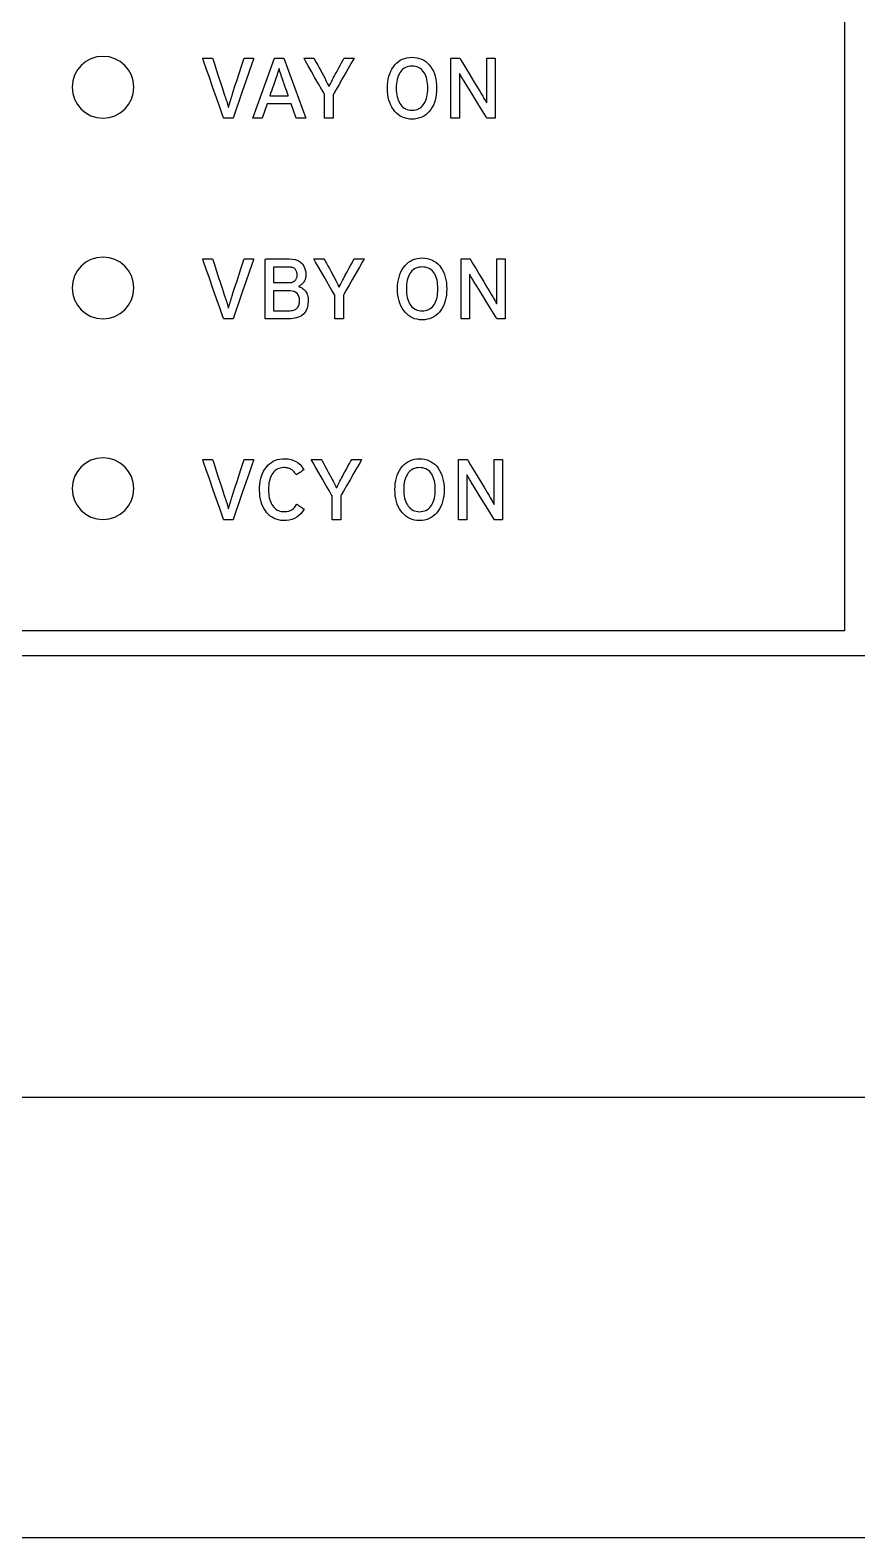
# Model space of a CAD drawing. Extents: x 1 to 47.7, y 0.2 to 33.4.
# Drawn here: x 13.006 to 14.345, y 9.35 to 11.791 of the extents above; entities that cross this region are included whole.
import ezdxf

# ---------------------------------------------------------------- set-up
doc = ezdxf.new("R2010")
doc.units = 0
doc.header["$MEASUREMENT"] = 0
for name, color, linetype in [('3_1__HORIZONTAL_RACK__H', 7, 'CONTINUOUS'), ('3_2__HORIZONTAL_PANEL__3', 7, 'CONTINUOUS'), ('6_0____DWG', 7, 'CONTINUOUS')]:
    doc.layers.add(name, color=color, linetype=linetype)

msp = doc.modelspace()

# ---------------------------------------------------------------- linework, layer by layer
at = {"layer": '3_1__HORIZONTAL_RACK__H'}
msp.add_lwpolyline([(12.9108, 10.0636), (13.3143, 10.0636), (13.5151, 10.0636), (13.7153, 10.0636), (13.9147, 10.0636), (14.1132, 10.0636), (14.3107, 10.0636), (14.5071, 10.0636), (14.7023, 10.0636), (14.8963, 10.0636), (15.0888, 10.0636), (15.2799, 10.0636), (15.4693, 10.0636), (15.6571, 10.0636), (15.8431, 10.0636), (16.0273, 10.0636), (16.2094, 10.0636), (16.3895, 10.0636), (16.4787, 10.0636)], dxfattribs=at)
at = {"layer": '3_2__HORIZONTAL_PANEL__3'}
msp.add_lwpolyline([(16.4182, 9.35), (16.3143, 9.35), (16.2098, 9.35), (16.1048, 9.35), (15.9994, 9.35), (15.8934, 9.35), (15.6801, 9.35), (15.465, 9.35), (15.2482, 9.35), (15.0299, 9.35), (14.8101, 9.35), (14.5889, 9.35), (14.3666, 9.35), (14.1431, 9.35), (13.9186, 9.35), (13.6932, 9.35), (13.4671, 9.35), (13.2403, 9.35), (13.0129, 9.35), (12.5569, 9.35)], dxfattribs=at)
at = {"layer": '6_0____DWG'}
for points in [[(11.6245, 13.5108), (14.3245, 13.5108), (14.3245, 10.8185), (11.6245, 10.8185), (11.6245, 13.5108)], [(13.4364, 11.6486), (13.4283, 11.6717), (13.3894, 11.6717), (13.3813, 11.6486), (13.3662, 11.6486), (13.4012, 11.7458), (13.4166, 11.7458), (13.452, 11.6486), (13.4364, 11.6486)], [(12.7356, 10.7785), (13.0205, 10.7785), (13.3037, 10.7785), (13.5846, 10.7785), (13.7241, 10.7785), (13.8628, 10.7785), (14.0006, 10.7785), (14.1376, 10.7785), (14.2735, 10.7785), (14.4084, 10.7785)]]:
    msp.add_lwpolyline(points, dxfattribs=at)
for points in [[(13.1237, 11.6488), (13.1337, 11.6498), (13.1431, 11.6527), (13.1516, 11.6574), (13.159, 11.6635), (13.1651, 11.6709), (13.1698, 11.6794), (13.1727, 11.6888), (13.1737, 11.6988), (13.1727, 11.7089), (13.1698, 11.7183), (13.1651, 11.7268), (13.159, 11.7342), (13.1516, 11.7403), (13.1431, 11.7449), (13.1337, 11.7478), (13.1237, 11.7488), (13.1136, 11.7478), (13.1042, 11.7449), (13.0957, 11.7403), (13.0883, 11.7342), (13.0822, 11.7268), (13.0776, 11.7183), (13.0747, 11.7089), (13.0737, 11.6988), (13.0747, 11.6888), (13.0776, 11.6794), (13.0822, 11.6709), (13.0883, 11.6635), (13.0957, 11.6574), (13.1042, 11.6527), (13.1136, 11.6498)], [(13.3344, 11.6486), (13.3338, 11.6486), (13.3323, 11.6486), (13.3301, 11.6486), (13.3275, 11.6486), (13.3249, 11.6486), (13.3224, 11.6486), (13.3204, 11.6486), (13.3192, 11.6486), (13.3188, 11.6491), (13.3167, 11.6551), (13.3128, 11.6665), (13.3076, 11.6814), (13.3018, 11.698), (13.2961, 11.7145), (13.291, 11.7291), (13.2872, 11.7401), (13.2853, 11.7455), (13.2855, 11.7458), (13.2868, 11.7458), (13.2889, 11.7458), (13.2915, 11.7458), (13.2943, 11.7458), (13.2969, 11.7458), (13.2991, 11.7458), (13.3006, 11.7458), (13.3011, 11.7458), (13.302, 11.7431), (13.3041, 11.7367), (13.307, 11.7277), (13.3104, 11.7173), (13.3139, 11.7066), (13.3171, 11.6968), (13.3196, 11.6891), (13.3211, 11.6845), (13.3215, 11.6834), (13.3219, 11.6823), (13.3222, 11.6813), (13.3226, 11.6802), (13.3229, 11.6791), (13.3233, 11.678), (13.3237, 11.6768), (13.3241, 11.6757), (13.3245, 11.6745), (13.3248, 11.6733), (13.3251, 11.6721), (13.3254, 11.6711), (13.3257, 11.67), (13.326, 11.6691), (13.3262, 11.6682), (13.3264, 11.6674), (13.3266, 11.6666), (13.3268, 11.6662), (13.327, 11.6669), (13.3272, 11.6677), (13.3274, 11.6685), (13.3277, 11.6694), (13.328, 11.6704), (13.3283, 11.6714), (13.3286, 11.6725), (13.329, 11.6737), (13.3294, 11.6749), (13.3298, 11.6761), (13.3301, 11.6773), (13.3305, 11.6785), (13.3308, 11.6796), (13.3311, 11.6807), (13.3315, 11.6818), (13.3318, 11.6828), (13.3321, 11.6839), (13.3327, 11.6859), (13.3346, 11.6917), (13.3374, 11.7003), (13.3407, 11.7105), (13.3442, 11.7212), (13.3474, 11.7312), (13.3501, 11.7394), (13.3517, 11.7446), (13.3522, 11.7458), (13.353, 11.7458), (13.3548, 11.7458), (13.3572, 11.7458), (13.3598, 11.7458), (13.3625, 11.7458), (13.3649, 11.7458), (13.3667, 11.7458), (13.3676, 11.7458), (13.3672, 11.7443), (13.3646, 11.7367), (13.3603, 11.7242), (13.355, 11.7086), (13.3492, 11.6918), (13.3436, 11.6756), (13.3389, 11.6618), (13.3356, 11.6522)], [(13.4966, 11.687), (13.4966, 11.6856), (13.4966, 11.6818), (13.4966, 11.6763), (13.4966, 11.6699), (13.4966, 11.6633), (13.4966, 11.6572), (13.4966, 11.6522), (13.4966, 11.6492), (13.4966, 11.6486), (13.4957, 11.6486), (13.4941, 11.6486), (13.4919, 11.6486), (13.4895, 11.6486), (13.4871, 11.6486), (13.485, 11.6486), (13.4834, 11.6486), (13.4826, 11.6486), (13.4825, 11.6494), (13.4825, 11.6526), (13.4825, 11.6577), (13.4825, 11.6639), (13.4825, 11.6706), (13.4825, 11.6769), (13.4825, 11.6823), (13.4825, 11.6859), (13.4825, 11.6871), (13.4811, 11.6896), (13.4776, 11.6957), (13.4727, 11.7042), (13.467, 11.7141), (13.4612, 11.7242), (13.4559, 11.7335), (13.4517, 11.7408), (13.4492, 11.7451), (13.4489, 11.7458), (13.45, 11.7458), (13.452, 11.7458), (13.4546, 11.7458), (13.4575, 11.7458), (13.4603, 11.7458), (13.4627, 11.7458), (13.4645, 11.7458), (13.4653, 11.7458), (13.4657, 11.7451), (13.467, 11.7427), (13.469, 11.7391), (13.4714, 11.7347), (13.4739, 11.7301), (13.4763, 11.7257), (13.4783, 11.7221), (13.4796, 11.7197), (13.4802, 11.7185), (13.4816, 11.7159), (13.4829, 11.7135), (13.4841, 11.7111), (13.4853, 11.7088), (13.4864, 11.7066), (13.4874, 11.7045), (13.4884, 11.7025), (13.4893, 11.7006), (13.4902, 11.7007), (13.491, 11.7026), (13.492, 11.7045), (13.493, 11.7066), (13.4941, 11.7088), (13.4953, 11.7111), (13.4965, 11.7135), (13.4978, 11.716), (13.4992, 11.7186), (13.4998, 11.7197), (13.5012, 11.7222), (13.5032, 11.726), (13.5057, 11.7304), (13.5082, 11.7351), (13.5106, 11.7394), (13.5126, 11.743), (13.5138, 11.7453), (13.5142, 11.7458), (13.5151, 11.7458), (13.5169, 11.7458), (13.5194, 11.7458), (13.5221, 11.7458), (13.5249, 11.7458), (13.5274, 11.7458), (13.5293, 11.7458), (13.5303, 11.7458), (13.5299, 11.7449), (13.5272, 11.7403), (13.5229, 11.7327), (13.5175, 11.7233), (13.5117, 11.7132), (13.506, 11.7034), (13.5012, 11.695), (13.4979, 11.6892)], [(13.664, 11.6972), (13.6638, 11.6921), (13.6634, 11.6871), (13.6626, 11.6825), (13.6616, 11.678), (13.6603, 11.6739), (13.6587, 11.6699), (13.6568, 11.6663), (13.6546, 11.6628), (13.6521, 11.6596), (13.6494, 11.6568), (13.6464, 11.6543), (13.6432, 11.6521), (13.6398, 11.6504), (13.6362, 11.649), (13.6324, 11.648), (13.6283, 11.6473), (13.6241, 11.6471), (13.6198, 11.6473), (13.6158, 11.648), (13.6121, 11.649), (13.6085, 11.6504), (13.6051, 11.6521), (13.602, 11.6543), (13.5991, 11.6568), (13.5964, 11.6596), (13.5939, 11.6628), (13.5917, 11.6663), (13.5898, 11.6699), (13.5881, 11.6739), (13.5868, 11.678), (13.5857, 11.6825), (13.5849, 11.6871), (13.5844, 11.6921), (13.5843, 11.6972), (13.5844, 11.7024), (13.5849, 11.7073), (13.5857, 11.712), (13.5868, 11.7165), (13.5881, 11.7207), (13.5898, 11.7246), (13.5917, 11.7283), (13.5939, 11.7318), (13.5964, 11.735), (13.5991, 11.7378), (13.602, 11.7403), (13.6051, 11.7424), (13.6085, 11.7441), (13.6121, 11.7455), (13.6158, 11.7465), (13.6198, 11.7471), (13.6241, 11.7474), (13.6283, 11.7471), (13.6324, 11.7465), (13.6362, 11.7455), (13.6398, 11.7441), (13.6432, 11.7424), (13.6464, 11.7403), (13.6494, 11.7378), (13.6521, 11.735), (13.6546, 11.7318), (13.6568, 11.7283), (13.6587, 11.7246), (13.6603, 11.7207), (13.6616, 11.7165), (13.6626, 11.712), (13.6634, 11.7073), (13.6638, 11.7024)], [(13.7453, 11.6486), (13.744, 11.6508), (13.7403, 11.6568), (13.7351, 11.6653), (13.7289, 11.6754), (13.7224, 11.6858), (13.7165, 11.6955), (13.7116, 11.7034), (13.7085, 11.7084), (13.7075, 11.71), (13.7066, 11.7115), (13.7057, 11.713), (13.7049, 11.7145), (13.7041, 11.7158), (13.7033, 11.7172), (13.7025, 11.7185), (13.7018, 11.7198), (13.7011, 11.721), (13.7008, 11.7202), (13.7008, 11.7179), (13.7008, 11.7155), (13.7008, 11.713), (13.7008, 11.7104), (13.7008, 11.7078), (13.7009, 11.7051), (13.7009, 11.7023), (13.7009, 11.6994), (13.7009, 11.6976), (13.7009, 11.6931), (13.7009, 11.6863), (13.7009, 11.6781), (13.7009, 11.6695), (13.7009, 11.6613), (13.7009, 11.6545), (13.7009, 11.65), (13.7009, 11.6486), (13.7003, 11.6486), (13.6988, 11.6486), (13.6969, 11.6486), (13.6946, 11.6486), (13.6922, 11.6486), (13.6901, 11.6486), (13.6884, 11.6486), (13.6874, 11.6486), (13.6872, 11.6493), (13.6872, 11.6556), (13.6872, 11.6671), (13.6872, 11.6819), (13.6872, 11.6984), (13.6872, 11.7148), (13.6872, 11.7292), (13.6872, 11.7401), (13.6872, 11.7455), (13.6875, 11.7458), (13.6887, 11.7458), (13.6905, 11.7458), (13.6928, 11.7458), (13.6953, 11.7458), (13.6977, 11.7458), (13.6997, 11.7458), (13.7011, 11.7458), (13.7016, 11.7458), (13.7029, 11.7436), (13.7064, 11.7379), (13.7114, 11.7295), (13.7173, 11.7198), (13.7234, 11.7096), (13.7291, 11.7002), (13.7338, 11.6925), (13.7367, 11.6876), (13.7377, 11.6859), (13.7387, 11.6841), (13.7398, 11.6824), (13.7407, 11.6807), (13.7416, 11.6791), (13.7425, 11.6776), (13.7434, 11.6761), (13.7441, 11.6746), (13.7449, 11.6733), (13.7452, 11.674), (13.7452, 11.6765), (13.7451, 11.6789), (13.7451, 11.6815), (13.7451, 11.6841), (13.7451, 11.6868), (13.7451, 11.6895), (13.7451, 11.6923), (13.7451, 11.6952), (13.7451, 11.697), (13.7451, 11.7015), (13.7451, 11.7083), (13.7451, 11.7164), (13.7451, 11.725), (13.7451, 11.7332), (13.7451, 11.7399), (13.7451, 11.7444), (13.7451, 11.7458), (13.7457, 11.7458), (13.7471, 11.7458), (13.7491, 11.7458), (13.7514, 11.7458), (13.7537, 11.7458), (13.7559, 11.7458), (13.7576, 11.7458), (13.7586, 11.7458), (13.7588, 11.7451), (13.7588, 11.7388), (13.7588, 11.7274), (13.7588, 11.7125), (13.7588, 11.696), (13.7588, 11.6796), (13.7588, 11.6652), (13.7588, 11.6543), (13.7588, 11.6489), (13.7585, 11.6486), (13.7574, 11.6486), (13.7557, 11.6486), (13.7535, 11.6486), (13.7512, 11.6486), (13.749, 11.6486), (13.7471, 11.6486), (13.7458, 11.6486)], [(13.416, 11.7071), (13.4149, 11.7103), (13.4139, 11.7133), (13.4129, 11.7163), (13.412, 11.7191), (13.4111, 11.7218), (13.4103, 11.7243), (13.4095, 11.7267), (13.4088, 11.729), (13.4082, 11.7277), (13.4075, 11.7253), (13.4067, 11.7228), (13.4059, 11.7202), (13.405, 11.7174), (13.4041, 11.7145), (13.4031, 11.7115), (13.402, 11.7083), (13.4015, 11.7066), (13.4008, 11.7047), (13.3997, 11.7016), (13.3984, 11.6978), (13.397, 11.6938), (13.3957, 11.69), (13.3946, 11.6869), (13.394, 11.685), (13.394, 11.6847), (13.3962, 11.6847), (13.4, 11.6847), (13.405, 11.6847), (13.4105, 11.6847), (13.4157, 11.6847), (13.4201, 11.6847), (13.423, 11.6847), (13.4238, 11.6847), (13.4234, 11.686), (13.4224, 11.6887), (13.4212, 11.6923), (13.4198, 11.6963), (13.4184, 11.7003), (13.4172, 11.7037), (13.4163, 11.7062)], [(13.6496, 11.6972), (13.6496, 11.7011), (13.6493, 11.7047), (13.6488, 11.7081), (13.6482, 11.7113), (13.6474, 11.7144), (13.6464, 11.7172), (13.6453, 11.7198), (13.6439, 11.7223), (13.6424, 11.7245), (13.6407, 11.7264), (13.6389, 11.7281), (13.6368, 11.7295), (13.6346, 11.7307), (13.6322, 11.7316), (13.6297, 11.7323), (13.627, 11.7327), (13.6241, 11.7328), (13.6213, 11.7327), (13.6186, 11.7323), (13.6161, 11.7316), (13.6137, 11.7307), (13.6116, 11.7295), (13.6095, 11.7281), (13.6077, 11.7264), (13.606, 11.7245), (13.6045, 11.7223), (13.6031, 11.7198), (13.6019, 11.7172), (13.6009, 11.7144), (13.6001, 11.7113), (13.5995, 11.7081), (13.599, 11.7047), (13.5987, 11.7011), (13.5986, 11.6972), (13.5987, 11.6935), (13.599, 11.6899), (13.5995, 11.6865), (13.6001, 11.6833), (13.6009, 11.6803), (13.6019, 11.6775), (13.6031, 11.6749), (13.6045, 11.6725), (13.606, 11.6702), (13.6077, 11.6682), (13.6095, 11.6664), (13.6116, 11.6649), (13.6137, 11.6637), (13.6161, 11.6628), (13.6186, 11.6621), (13.6213, 11.6617), (13.6241, 11.6616), (13.627, 11.6617), (13.6297, 11.6621), (13.6322, 11.6628), (13.6346, 11.6637), (13.6368, 11.6649), (13.6389, 11.6664), (13.6407, 11.6682), (13.6424, 11.6702), (13.6439, 11.6725), (13.6453, 11.6749), (13.6464, 11.6775), (13.6474, 11.6803), (13.6482, 11.6833), (13.6488, 11.6865), (13.6493, 11.6899), (13.6496, 11.6935)], [(13.1237, 11.3238), (13.1337, 11.3249), (13.1431, 11.3278), (13.1516, 11.3324), (13.159, 11.3385), (13.1651, 11.3459), (13.1698, 11.3544), (13.1727, 11.3638), (13.1737, 11.3739), (13.1727, 11.3839), (13.1698, 11.3933), (13.1651, 11.4018), (13.159, 11.4092), (13.1516, 11.4153), (13.1431, 11.4199), (13.1337, 11.4228), (13.1237, 11.4239), (13.1136, 11.4228), (13.1042, 11.4199), (13.0957, 11.4153), (13.0883, 11.4092), (13.0822, 11.4018), (13.0776, 11.3933), (13.0747, 11.3839), (13.0737, 11.3739), (13.0747, 11.3638), (13.0776, 11.3544), (13.0822, 11.3459), (13.0883, 11.3385), (13.0957, 11.3324), (13.1042, 11.3278), (13.1136, 11.3249)], [(13.3344, 11.3236), (13.3338, 11.3236), (13.3323, 11.3236), (13.3301, 11.3236), (13.3275, 11.3236), (13.3249, 11.3236), (13.3224, 11.3236), (13.3204, 11.3236), (13.3192, 11.3236), (13.3188, 11.3241), (13.3167, 11.3301), (13.3128, 11.3415), (13.3076, 11.3564), (13.3018, 11.373), (13.2961, 11.3895), (13.291, 11.4042), (13.2872, 11.4151), (13.2853, 11.4205), (13.2855, 11.4208), (13.2868, 11.4208), (13.2889, 11.4208), (13.2915, 11.4208), (13.2943, 11.4208), (13.2969, 11.4208), (13.2991, 11.4208), (13.3006, 11.4208), (13.3011, 11.4208), (13.302, 11.4181), (13.3041, 11.4117), (13.307, 11.4027), (13.3104, 11.3923), (13.3139, 11.3816), (13.3171, 11.3718), (13.3196, 11.3641), (13.3211, 11.3596), (13.3215, 11.3584), (13.3219, 11.3573), (13.3222, 11.3563), (13.3226, 11.3552), (13.3229, 11.3541), (13.3233, 11.353), (13.3237, 11.3518), (13.3241, 11.3507), (13.3245, 11.3495), (13.3248, 11.3483), (13.3251, 11.3472), (13.3254, 11.3461), (13.3257, 11.3451), (13.326, 11.3441), (13.3262, 11.3432), (13.3264, 11.3424), (13.3266, 11.3416), (13.3268, 11.3412), (13.327, 11.3419), (13.3272, 11.3427), (13.3274, 11.3435), (13.3277, 11.3445), (13.328, 11.3454), (13.3283, 11.3465), (13.3286, 11.3476), (13.329, 11.3487), (13.3294, 11.3499), (13.3298, 11.3511), (13.3301, 11.3523), (13.3305, 11.3535), (13.3308, 11.3546), (13.3311, 11.3557), (13.3315, 11.3568), (13.3318, 11.3579), (13.3321, 11.3589), (13.3327, 11.3609), (13.3346, 11.3667), (13.3374, 11.3753), (13.3407, 11.3855), (13.3442, 11.3962), (13.3474, 11.4062), (13.3501, 11.4144), (13.3517, 11.4196), (13.3522, 11.4208), (13.353, 11.4208), (13.3548, 11.4208), (13.3572, 11.4208), (13.3598, 11.4208), (13.3625, 11.4208), (13.3649, 11.4208), (13.3667, 11.4208), (13.3676, 11.4208), (13.3672, 11.4193), (13.3646, 11.4117), (13.3603, 11.3992), (13.355, 11.3836), (13.3492, 11.3669), (13.3436, 11.3507), (13.3389, 11.3369), (13.3356, 11.3272)], [(13.4561, 11.3534), (13.4556, 11.3469), (13.4542, 11.3411), (13.452, 11.3362), (13.4489, 11.3321), (13.4449, 11.3288), (13.4401, 11.3263), (13.4344, 11.3246), (13.4279, 11.3238), (13.4236, 11.3236), (13.4211, 11.3236), (13.4165, 11.3236), (13.4106, 11.3236), (13.4041, 11.3236), (13.3978, 11.3236), (13.3922, 11.3236), (13.3882, 11.3236), (13.3865, 11.3236), (13.3865, 11.3266), (13.3865, 11.3358), (13.3865, 11.3494), (13.3865, 11.3656), (13.3865, 11.3826), (13.3865, 11.3984), (13.3865, 11.4112), (13.3865, 11.4191), (13.3867, 11.4208), (13.389, 11.4208), (13.3936, 11.4208), (13.3996, 11.4208), (13.4062, 11.4208), (13.4129, 11.4208), (13.4187, 11.4208), (13.4231, 11.4208), (13.4251, 11.4208), (13.4298, 11.4206), (13.4351, 11.4197), (13.4396, 11.4181), (13.4435, 11.4158), (13.4466, 11.4129), (13.4491, 11.4092), (13.4508, 11.4049), (13.4519, 11.3999), (13.4522, 11.3952), (13.4522, 11.3936), (13.452, 11.392), (13.4518, 11.3905), (13.4514, 11.389), (13.451, 11.3876), (13.4505, 11.3863), (13.4498, 11.3851), (13.4491, 11.3839), (13.4484, 11.3828), (13.4475, 11.3817), (13.4466, 11.3807), (13.4457, 11.3798), (13.4447, 11.3789), (13.4436, 11.3781), (13.4425, 11.3774), (13.4413, 11.3767), (13.4404, 11.3761), (13.4418, 11.3757), (13.4431, 11.3752), (13.4444, 11.3746), (13.4457, 11.3738), (13.447, 11.373), (13.4482, 11.372), (13.4494, 11.3709), (13.4506, 11.3697), (13.4517, 11.3684), (13.4527, 11.367), (13.4536, 11.3654), (13.4543, 11.3638), (13.455, 11.3619), (13.4554, 11.36), (13.4558, 11.3579), (13.456, 11.3558)], [(13.4381, 11.3948), (13.4381, 11.396), (13.438, 11.3973), (13.4378, 11.3984), (13.4375, 11.3995), (13.4371, 11.4006), (13.4367, 11.4016), (13.4362, 11.4026), (13.4356, 11.4035), (13.4349, 11.4043), (13.4341, 11.4051), (13.4331, 11.4057), (13.432, 11.4062), (13.4308, 11.4067), (13.4296, 11.407), (13.4282, 11.4073), (13.4267, 11.4075), (13.4251, 11.4075), (13.4241, 11.4075), (13.4215, 11.4075), (13.4179, 11.4075), (13.4136, 11.4075), (13.4091, 11.4075), (13.4051, 11.4075), (13.4019, 11.4075), (13.4001, 11.4075), (13.3998, 11.4073), (13.3998, 11.4055), (13.3998, 11.4023), (13.3998, 11.3982), (13.3998, 11.3938), (13.3998, 11.3896), (13.3998, 11.3859), (13.3998, 11.3833), (13.3998, 11.3824), (13.4008, 11.3824), (13.4033, 11.3824), (13.407, 11.3824), (13.4113, 11.3824), (13.4158, 11.3824), (13.4198, 11.3824), (13.423, 11.3824), (13.4248, 11.3824), (13.4255, 11.3824), (13.4263, 11.3824), (13.4271, 11.3825), (13.4278, 11.3826), (13.4286, 11.3827), (13.4292, 11.3828), (13.4299, 11.383), (13.4305, 11.3833), (13.4311, 11.3835), (13.4317, 11.3838), (13.4322, 11.3841), (13.4327, 11.3844), (13.4332, 11.3847), (13.4337, 11.385), (13.4341, 11.3853), (13.4346, 11.3857), (13.435, 11.3861), (13.4355, 11.3867), (13.4361, 11.3876), (13.4367, 11.3885), (13.4371, 11.3894), (13.4375, 11.3904), (13.4378, 11.3914), (13.438, 11.3925), (13.4381, 11.3936)], [(13.513, 11.362), (13.513, 11.3606), (13.513, 11.3568), (13.513, 11.3514), (13.513, 11.345), (13.513, 11.3383), (13.513, 11.3322), (13.513, 11.3272), (13.513, 11.3242), (13.5129, 11.3236), (13.512, 11.3236), (13.5104, 11.3236), (13.5082, 11.3236), (13.5058, 11.3236), (13.5034, 11.3236), (13.5013, 11.3236), (13.4997, 11.3236), (13.4989, 11.3236), (13.4989, 11.3244), (13.4989, 11.3276), (13.4989, 11.3327), (13.4989, 11.3389), (13.4989, 11.3456), (13.4989, 11.3519), (13.4989, 11.3573), (13.4989, 11.3609), (13.4989, 11.3621), (13.4974, 11.3647), (13.4939, 11.3707), (13.489, 11.3793), (13.4833, 11.3891), (13.4775, 11.3993), (13.4722, 11.4085), (13.468, 11.4158), (13.4655, 11.4201), (13.4653, 11.4208), (13.4664, 11.4208), (13.4684, 11.4208), (13.471, 11.4208), (13.4738, 11.4208), (13.4766, 11.4208), (13.4791, 11.4208), (13.4808, 11.4208), (13.4817, 11.4208), (13.4821, 11.4201), (13.4834, 11.4178), (13.4854, 11.4141), (13.4877, 11.4097), (13.4903, 11.4051), (13.4927, 11.4007), (13.4947, 11.3971), (13.496, 11.3947), (13.4966, 11.3935), (13.4979, 11.391), (13.4992, 11.3885), (13.5005, 11.3861), (13.5016, 11.3838), (13.5027, 11.3816), (13.5038, 11.3795), (13.5047, 11.3775), (13.5057, 11.3756), (13.5065, 11.3757), (13.5074, 11.3776), (13.5083, 11.3796), (13.5094, 11.3816), (13.5105, 11.3838), (13.5116, 11.3861), (13.5129, 11.3885), (13.5142, 11.391), (13.5156, 11.3936), (13.5161, 11.3947), (13.5175, 11.3972), (13.5196, 11.401), (13.522, 11.4054), (13.5246, 11.4101), (13.527, 11.4145), (13.5289, 11.418), (13.5302, 11.4203), (13.5305, 11.4208), (13.5314, 11.4208), (13.5333, 11.4208), (13.5357, 11.4208), (13.5385, 11.4208), (13.5413, 11.4208), (13.5438, 11.4208), (13.5457, 11.4208), (13.5467, 11.4208), (13.5462, 11.4199), (13.5436, 11.4153), (13.5392, 11.4077), (13.5338, 11.3983), (13.528, 11.3882), (13.5224, 11.3784), (13.5176, 11.37), (13.5142, 11.3642)], [(13.6804, 11.3723), (13.6802, 11.3671), (13.6797, 11.3622), (13.679, 11.3575), (13.6779, 11.3531), (13.6766, 11.3489), (13.675, 11.345), (13.6731, 11.3413), (13.6709, 11.3379), (13.6684, 11.3347), (13.6657, 11.3318), (13.6627, 11.3293), (13.6596, 11.3271), (13.6562, 11.3254), (13.6526, 11.324), (13.6487, 11.323), (13.6447, 11.3223), (13.6404, 11.3221), (13.6362, 11.3223), (13.6322, 11.323), (13.6284, 11.324), (13.6248, 11.3254), (13.6215, 11.3271), (13.6184, 11.3293), (13.6155, 11.3318), (13.6128, 11.3347), (13.6103, 11.3379), (13.6081, 11.3413), (13.6061, 11.345), (13.6045, 11.3489), (13.6031, 11.3531), (13.602, 11.3575), (13.6013, 11.3622), (13.6008, 11.3671), (13.6006, 11.3723), (13.6008, 11.3774), (13.6013, 11.3824), (13.602, 11.3871), (13.6031, 11.3915), (13.6045, 11.3957), (13.6061, 11.3997), (13.6081, 11.4034), (13.6103, 11.4068), (13.6128, 11.41), (13.6155, 11.4129), (13.6184, 11.4153), (13.6215, 11.4174), (13.6248, 11.4192), (13.6284, 11.4205), (13.6322, 11.4215), (13.6362, 11.4221), (13.6404, 11.4224), (13.6447, 11.4221), (13.6487, 11.4215), (13.6526, 11.4205), (13.6562, 11.4192), (13.6596, 11.4174), (13.6627, 11.4153), (13.6657, 11.4129), (13.6684, 11.41), (13.6709, 11.4068), (13.6731, 11.4034), (13.675, 11.3997), (13.6766, 11.3957), (13.6779, 11.3915), (13.679, 11.3871), (13.6797, 11.3824), (13.6802, 11.3774)], [(13.666, 11.3723), (13.6659, 11.3761), (13.6656, 11.3797), (13.6652, 11.3831), (13.6646, 11.3864), (13.6638, 11.3894), (13.6628, 11.3922), (13.6616, 11.3948), (13.6603, 11.3973), (13.6588, 11.3995), (13.6571, 11.4014), (13.6552, 11.4031), (13.6532, 11.4045), (13.6509, 11.4057), (13.6486, 11.4066), (13.646, 11.4073), (13.6433, 11.4077), (13.6404, 11.4079), (13.6376, 11.4077), (13.6349, 11.4073), (13.6324, 11.4066), (13.6301, 11.4057), (13.6279, 11.4045), (13.6259, 11.4031), (13.624, 11.4014), (13.6223, 11.3995), (13.6208, 11.3973), (13.6194, 11.3948), (13.6183, 11.3922), (13.6173, 11.3894), (13.6164, 11.3864), (13.6158, 11.3831), (13.6154, 11.3797), (13.6151, 11.3761), (13.615, 11.3723), (13.6151, 11.3685), (13.6154, 11.3649), (13.6158, 11.3615), (13.6164, 11.3583), (13.6173, 11.3553), (13.6183, 11.3525), (13.6194, 11.3499), (13.6208, 11.3475), (13.6223, 11.3453), (13.624, 11.3432), (13.6259, 11.3415), (13.6279, 11.34), (13.6301, 11.3387), (13.6324, 11.3378), (13.6349, 11.3371), (13.6376, 11.3367), (13.6404, 11.3366), (13.6433, 11.3367), (13.646, 11.3371), (13.6486, 11.3378), (13.6509, 11.3387), (13.6532, 11.34), (13.6552, 11.3415), (13.6571, 11.3432), (13.6588, 11.3453), (13.6603, 11.3475), (13.6616, 11.3499), (13.6628, 11.3525), (13.6638, 11.3553), (13.6646, 11.3583), (13.6652, 11.3615), (13.6656, 11.3649), (13.6659, 11.3685)], [(13.7617, 11.3236), (13.7603, 11.3259), (13.7567, 11.3318), (13.7514, 11.3403), (13.7452, 11.3504), (13.7388, 11.3608), (13.7328, 11.3705), (13.7279, 11.3784), (13.7249, 11.3834), (13.7239, 11.385), (13.723, 11.3866), (13.7221, 11.388), (13.7212, 11.3895), (13.7204, 11.3909), (13.7196, 11.3922), (13.7189, 11.3935), (13.7181, 11.3948), (13.7174, 11.396), (13.7171, 11.3952), (13.7171, 11.3929), (13.7171, 11.3905), (13.7171, 11.388), (13.7172, 11.3854), (13.7172, 11.3828), (13.7172, 11.3801), (13.7172, 11.3773), (13.7173, 11.3744), (13.7173, 11.3727), (13.7173, 11.3681), (13.7173, 11.3613), (13.7173, 11.3531), (13.7173, 11.3445), (13.7173, 11.3363), (13.7173, 11.3295), (13.7173, 11.325), (13.7172, 11.3236), (13.7166, 11.3236), (13.7152, 11.3236), (13.7132, 11.3236), (13.7109, 11.3236), (13.7086, 11.3236), (13.7064, 11.3236), (13.7047, 11.3236), (13.7037, 11.3236), (13.7036, 11.3243), (13.7036, 11.3306), (13.7036, 11.3421), (13.7036, 11.3569), (13.7036, 11.3734), (13.7036, 11.3898), (13.7036, 11.4043), (13.7036, 11.4151), (13.7036, 11.4205), (13.7038, 11.4208), (13.705, 11.4208), (13.7069, 11.4208), (13.7092, 11.4208), (13.7116, 11.4208), (13.714, 11.4208), (13.716, 11.4208), (13.7174, 11.4208), (13.7179, 11.4208), (13.7193, 11.4187), (13.7227, 11.4129), (13.7278, 11.4046), (13.7336, 11.3948), (13.7398, 11.3846), (13.7455, 11.3752), (13.7501, 11.3675), (13.753, 11.3626), (13.754, 11.361), (13.7551, 11.3592), (13.7561, 11.3574), (13.7571, 11.3557), (13.758, 11.3541), (13.7589, 11.3526), (13.7597, 11.3511), (13.7605, 11.3497), (13.7612, 11.3483), (13.7615, 11.3491), (13.7615, 11.3515), (13.7615, 11.354), (13.7615, 11.3565), (13.7614, 11.3591), (13.7614, 11.3618), (13.7614, 11.3645), (13.7614, 11.3674), (13.7614, 11.3702), (13.7614, 11.372), (13.7614, 11.3765), (13.7614, 11.3833), (13.7614, 11.3914), (13.7614, 11.4), (13.7614, 11.4082), (13.7614, 11.415), (13.7614, 11.4195), (13.7614, 11.4208), (13.7621, 11.4208), (13.7635, 11.4208), (13.7655, 11.4208), (13.7678, 11.4208), (13.7701, 11.4208), (13.7722, 11.4208), (13.7739, 11.4208), (13.7749, 11.4208), (13.7751, 11.4201), (13.7751, 11.4138), (13.7751, 11.4024), (13.7751, 11.3875), (13.7751, 11.371), (13.7751, 11.3547), (13.7751, 11.3402), (13.7751, 11.3294), (13.7751, 11.3239), (13.7748, 11.3236), (13.7738, 11.3236), (13.772, 11.3236), (13.7699, 11.3236), (13.7676, 11.3236), (13.7654, 11.3236), (13.7635, 11.3236), (13.7622, 11.3236)], [(13.442, 11.353), (13.4417, 11.3566), (13.4409, 11.3598), (13.4397, 11.3625), (13.438, 11.3647), (13.4359, 11.3665), (13.4333, 11.3678), (13.4302, 11.3687), (13.4266, 11.3692), (13.4249, 11.3692), (13.4227, 11.3692), (13.4192, 11.3692), (13.4149, 11.3692), (13.4103, 11.3692), (13.406, 11.3692), (13.4025, 11.3692), (13.4003, 11.3692), (13.3998, 11.3691), (13.3998, 11.367), (13.3998, 11.363), (13.3998, 11.3578), (13.3998, 11.3521), (13.3998, 11.3465), (13.3998, 11.3416), (13.3998, 11.3382), (13.3998, 11.3369), (13.4008, 11.3369), (13.4035, 11.3369), (13.4072, 11.3369), (13.4116, 11.3369), (13.4161, 11.3369), (13.4201, 11.3369), (13.4232, 11.3369), (13.4248, 11.3369), (13.4264, 11.337), (13.4285, 11.3371), (13.4304, 11.3374), (13.4321, 11.3378), (13.4337, 11.3384), (13.4352, 11.339), (13.4365, 11.3398), (13.4376, 11.3408), (13.4386, 11.3418), (13.4394, 11.3429), (13.4401, 11.3441), (13.4407, 11.3454), (13.4411, 11.3468), (13.4415, 11.3482), (13.4418, 11.3497), (13.4419, 11.3513)], [(13.1237, 10.9988), (13.1337, 10.9999), (13.1431, 11.0028), (13.1516, 11.0074), (13.159, 11.0135), (13.1651, 11.0209), (13.1698, 11.0294), (13.1727, 11.0388), (13.1737, 11.0489), (13.1727, 11.0589), (13.1698, 11.0683), (13.1651, 11.0768), (13.159, 11.0842), (13.1516, 11.0903), (13.1431, 11.0949), (13.1337, 11.0978), (13.1237, 11.0988), (13.1136, 11.0978), (13.1042, 11.0949), (13.0957, 11.0903), (13.0883, 11.0842), (13.0822, 11.0768), (13.0776, 11.0683), (13.0747, 11.0589), (13.0737, 11.0489), (13.0747, 11.0388), (13.0776, 11.0294), (13.0822, 11.0209), (13.0883, 11.0135), (13.0957, 11.0074), (13.1042, 11.0028), (13.1136, 10.9999)], [(13.3344, 10.9986), (13.3338, 10.9986), (13.3323, 10.9986), (13.3301, 10.9986), (13.3275, 10.9986), (13.3249, 10.9986), (13.3224, 10.9986), (13.3204, 10.9986), (13.3192, 10.9986), (13.3188, 10.9991), (13.3167, 11.0051), (13.3128, 11.0165), (13.3076, 11.0313), (13.3018, 11.048), (13.2961, 11.0645), (13.291, 11.0791), (13.2872, 11.0901), (13.2853, 11.0955), (13.2855, 11.0958), (13.2868, 11.0958), (13.2889, 11.0958), (13.2915, 11.0958), (13.2943, 11.0958), (13.2969, 11.0958), (13.2991, 11.0958), (13.3006, 11.0958), (13.3011, 11.0958), (13.302, 11.0931), (13.3041, 11.0866), (13.307, 11.0777), (13.3104, 11.0672), (13.3139, 11.0566), (13.3171, 11.0468), (13.3196, 11.0391), (13.3211, 11.0345), (13.3215, 11.0334), (13.3219, 11.0323), (13.3222, 11.0313), (13.3226, 11.0302), (13.3229, 11.0291), (13.3233, 11.0279), (13.3237, 11.0268), (13.3241, 11.0256), (13.3245, 11.0245), (13.3248, 11.0233), (13.3251, 11.0221), (13.3254, 11.021), (13.3257, 11.02), (13.326, 11.0191), (13.3262, 11.0182), (13.3264, 11.0174), (13.3266, 11.0166), (13.3268, 11.0162), (13.327, 11.0169), (13.3272, 11.0177), (13.3274, 11.0185), (13.3277, 11.0194), (13.328, 11.0204), (13.3283, 11.0214), (13.3286, 11.0225), (13.329, 11.0237), (13.3294, 11.0249), (13.3298, 11.0261), (13.3301, 11.0273), (13.3305, 11.0284), (13.3308, 11.0296), (13.3311, 11.0307), (13.3315, 11.0318), (13.3318, 11.0328), (13.3321, 11.0339), (13.3327, 11.0359), (13.3346, 11.0417), (13.3374, 11.0503), (13.3407, 11.0605), (13.3442, 11.0712), (13.3474, 11.0812), (13.3501, 11.0894), (13.3517, 11.0945), (13.3522, 11.0958), (13.353, 11.0958), (13.3548, 11.0958), (13.3572, 11.0958), (13.3598, 11.0958), (13.3625, 11.0958), (13.3649, 11.0958), (13.3667, 11.0958), (13.3676, 11.0958), (13.3672, 11.0943), (13.3646, 11.0866), (13.3603, 11.0741), (13.355, 11.0586), (13.3492, 11.0418), (13.3436, 11.0256), (13.3389, 11.0118), (13.3356, 11.0022)], [(13.4494, 11.0156), (13.4468, 11.0117), (13.444, 11.0082), (13.4409, 11.0052), (13.4374, 11.0027), (13.4337, 11.0006), (13.4296, 10.999), (13.4253, 10.9979), (13.4206, 10.9972), (13.4159, 10.9971), (13.4118, 10.9974), (13.4079, 10.9981), (13.4043, 10.9992), (13.4009, 11.0006), (13.3976, 11.0024), (13.3946, 11.0045), (13.3918, 11.007), (13.3892, 11.0098), (13.3868, 11.0129), (13.3846, 11.0162), (13.3827, 11.0198), (13.3811, 11.0236), (13.3798, 11.0277), (13.3787, 11.0319), (13.3779, 11.0365), (13.3774, 11.0412), (13.3772, 11.0462), (13.3773, 11.0513), (13.3777, 11.0561), (13.3783, 11.0608), (13.3793, 11.0652), (13.3805, 11.0693), (13.382, 11.0732), (13.3838, 11.0769), (13.3859, 11.0804), (13.3882, 11.0836), (13.3907, 11.0866), (13.3935, 11.0891), (13.3964, 11.0914), (13.3995, 11.0932), (13.4029, 11.0948), (13.4065, 11.0959), (13.4102, 11.0968), (13.4142, 11.0972), (13.4187, 11.0973), (13.4236, 11.0969), (13.4282, 11.096), (13.4324, 11.0946), (13.4362, 11.0928), (13.4397, 11.0905), (13.4429, 11.0878), (13.4457, 11.0845), (13.4481, 11.0808), (13.4488, 11.0791), (13.4479, 11.0785), (13.4463, 11.0775), (13.4444, 11.0762), (13.4423, 11.0749), (13.4402, 11.0735), (13.4384, 11.0724), (13.4371, 11.0715), (13.4365, 11.0712), (13.4358, 11.0723), (13.435, 11.0736), (13.4341, 11.0747), (13.4333, 11.0758), (13.4324, 11.0769), (13.4314, 11.0778), (13.4305, 11.0787), (13.4295, 11.0794), (13.4285, 11.0801), (13.4274, 11.0807), (13.4263, 11.0812), (13.4251, 11.0817), (13.4238, 11.0821), (13.4224, 11.0824), (13.421, 11.0826), (13.4195, 11.0827), (13.4179, 11.0828), (13.4159, 11.0828), (13.4132, 11.0826), (13.4106, 11.0821), (13.4083, 11.0813), (13.406, 11.0804), (13.404, 11.0792), (13.4021, 11.0777), (13.4003, 11.076), (13.3987, 11.0741), (13.3973, 11.0719), (13.396, 11.0695), (13.3948, 11.0669), (13.3939, 11.0641), (13.3931, 11.0612), (13.3925, 11.058), (13.392, 11.0547), (13.3918, 11.0512), (13.3917, 11.0475), (13.3917, 11.0438), (13.392, 11.0403), (13.3924, 11.037), (13.393, 11.0338), (13.3938, 11.0309), (13.3947, 11.0281), (13.3958, 11.0255), (13.3971, 11.0231), (13.3985, 11.0209), (13.4001, 11.0188), (13.4018, 11.017), (13.4037, 11.0155), (13.4058, 11.0142), (13.408, 11.0132), (13.4103, 11.0124), (13.4128, 11.0119), (13.4155, 11.0116), (13.4185, 11.0116), (13.4215, 11.0119), (13.4244, 11.0125), (13.427, 11.0135), (13.4295, 11.0147), (13.4317, 11.0163), (13.4338, 11.0182), (13.4356, 11.0204), (13.4373, 11.023), (13.4379, 11.0236), (13.4389, 11.0229), (13.4404, 11.0218), (13.4423, 11.0205), (13.4443, 11.0192), (13.4462, 11.0178), (13.4478, 11.0167), (13.449, 11.0159)], [(13.5088, 11.037), (13.5088, 11.0356), (13.5088, 11.0318), (13.5088, 11.0263), (13.5088, 11.0199), (13.5088, 11.0133), (13.5088, 11.0072), (13.5088, 11.0022), (13.5088, 10.9992), (13.5087, 10.9986), (13.5078, 10.9986), (13.5062, 10.9986), (13.504, 10.9986), (13.5016, 10.9986), (13.4992, 10.9986), (13.4971, 10.9986), (13.4955, 10.9986), (13.4947, 10.9986), (13.4947, 10.9994), (13.4947, 11.0026), (13.4947, 11.0077), (13.4947, 11.0139), (13.4947, 11.0206), (13.4947, 11.0269), (13.4947, 11.0322), (13.4947, 11.0359), (13.4947, 11.0371), (13.4932, 11.0396), (13.4897, 11.0457), (13.4848, 11.0542), (13.4791, 11.0641), (13.4733, 11.0742), (13.468, 11.0835), (13.4638, 11.0908), (13.4613, 11.0951), (13.4611, 11.0958), (13.4622, 11.0958), (13.4642, 11.0958), (13.4668, 11.0958), (13.4696, 11.0958), (13.4724, 11.0958), (13.4749, 11.0958), (13.4766, 11.0958), (13.4775, 11.0958), (13.4779, 11.0951), (13.4792, 11.0927), (13.4811, 11.0891), (13.4835, 11.0847), (13.4861, 11.0801), (13.4885, 11.0757), (13.4905, 11.072), (13.4918, 11.0697), (13.4924, 11.0685), (13.4937, 11.0659), (13.495, 11.0634), (13.4963, 11.0611), (13.4974, 11.0588), (13.4985, 11.0566), (13.4996, 11.0545), (13.5005, 11.0525), (13.5015, 11.0505), (13.5023, 11.0507), (13.5032, 11.0525), (13.5041, 11.0545), (13.5052, 11.0566), (13.5063, 11.0588), (13.5074, 11.0611), (13.5087, 11.0635), (13.51, 11.066), (13.5114, 11.0686), (13.5119, 11.0697), (13.5133, 11.0722), (13.5154, 11.076), (13.5178, 11.0804), (13.5204, 11.0851), (13.5228, 11.0894), (13.5247, 11.093), (13.526, 11.0952), (13.5263, 11.0958), (13.5272, 11.0958), (13.529, 11.0958), (13.5315, 11.0958), (13.5343, 11.0958), (13.5371, 11.0958), (13.5396, 11.0958), (13.5415, 11.0958), (13.5425, 11.0958), (13.542, 11.0949), (13.5394, 11.0903), (13.535, 11.0827), (13.5296, 11.0733), (13.5238, 11.0632), (13.5182, 11.0534), (13.5134, 11.045), (13.51, 11.0392)], [(13.6762, 11.0472), (13.676, 11.0421), (13.6755, 11.0371), (13.6748, 11.0325), (13.6737, 11.028), (13.6724, 11.0239), (13.6708, 11.0199), (13.6689, 11.0163), (13.6667, 11.0128), (13.6642, 11.0096), (13.6615, 11.0068), (13.6585, 11.0042), (13.6554, 11.0021), (13.652, 11.0004), (13.6484, 10.999), (13.6445, 10.9979), (13.6405, 10.9973), (13.6362, 10.997), (13.632, 10.9973), (13.628, 10.9979), (13.6242, 10.999), (13.6206, 11.0004), (13.6173, 11.0021), (13.6142, 11.0042), (13.6113, 11.0068), (13.6086, 11.0096), (13.6061, 11.0128), (13.6038, 11.0163), (13.6019, 11.0199), (13.6003, 11.0239), (13.5989, 11.028), (13.5978, 11.0325), (13.5971, 11.0371), (13.5966, 11.0421), (13.5964, 11.0472), (13.5966, 11.0524), (13.5971, 11.0573), (13.5978, 11.062), (13.5989, 11.0665), (13.6003, 11.0707), (13.6019, 11.0746), (13.6038, 11.0783), (13.6061, 11.0818), (13.6086, 11.085), (13.6113, 11.0878), (13.6142, 11.0903), (13.6173, 11.0924), (13.6206, 11.0941), (13.6242, 11.0955), (13.628, 11.0965), (13.632, 11.0971), (13.6362, 11.0973), (13.6405, 11.0971), (13.6445, 11.0965), (13.6484, 11.0955), (13.652, 11.0941), (13.6554, 11.0924), (13.6585, 11.0903), (13.6615, 11.0878), (13.6642, 11.085), (13.6667, 11.0818), (13.6689, 11.0783), (13.6708, 11.0746), (13.6724, 11.0707), (13.6737, 11.0665), (13.6748, 11.062), (13.6755, 11.0573), (13.676, 11.0524)], [(13.7575, 10.9986), (13.7561, 11.0008), (13.7525, 11.0068), (13.7472, 11.0153), (13.741, 11.0253), (13.7346, 11.0358), (13.7286, 11.0455), (13.7237, 11.0534), (13.7207, 11.0584), (13.7197, 11.06), (13.7188, 11.0615), (13.7179, 11.063), (13.717, 11.0644), (13.7162, 11.0658), (13.7154, 11.0672), (13.7147, 11.0685), (13.7139, 11.0698), (13.7132, 11.071), (13.7129, 11.0702), (13.7129, 11.0679), (13.7129, 11.0654), (13.7129, 11.063), (13.713, 11.0604), (13.713, 11.0578), (13.713, 11.055), (13.713, 11.0523), (13.713, 11.0494), (13.7131, 11.0476), (13.7131, 11.0431), (13.7131, 11.0363), (13.7131, 11.0281), (13.7131, 11.0195), (13.7131, 11.0113), (13.7131, 11.0045), (13.7131, 11), (13.713, 10.9986), (13.7124, 10.9986), (13.711, 10.9986), (13.709, 10.9986), (13.7067, 10.9986), (13.7044, 10.9986), (13.7022, 10.9986), (13.7005, 10.9986), (13.6995, 10.9986), (13.6994, 10.9993), (13.6994, 11.0056), (13.6994, 11.017), (13.6994, 11.0319), (13.6994, 11.0484), (13.6994, 11.0648), (13.6994, 11.0792), (13.6994, 11.0901), (13.6994, 11.0955), (13.6996, 11.0958), (13.7008, 11.0958), (13.7027, 11.0958), (13.705, 11.0958), (13.7074, 11.0958), (13.7098, 11.0958), (13.7118, 11.0958), (13.7132, 11.0958), (13.7137, 11.0958), (13.7151, 11.0936), (13.7185, 11.0878), (13.7235, 11.0795), (13.7294, 11.0698), (13.7356, 11.0596), (13.7413, 11.0501), (13.7459, 11.0424), (13.7488, 11.0376), (13.7498, 11.0359), (13.7509, 11.0341), (13.7519, 11.0324), (13.7529, 11.0307), (13.7538, 11.0291), (13.7547, 11.0275), (13.7555, 11.0261), (13.7563, 11.0246), (13.757, 11.0233), (13.7573, 11.024), (13.7573, 11.0264), (13.7573, 11.0289), (13.7573, 11.0315), (13.7572, 11.0341), (13.7572, 11.0368), (13.7572, 11.0395), (13.7572, 11.0423), (13.7572, 11.0452), (13.7572, 11.047), (13.7572, 11.0515), (13.7572, 11.0583), (13.7572, 11.0664), (13.7572, 11.075), (13.7572, 11.0831), (13.7572, 11.0899), (13.7572, 11.0944), (13.7572, 11.0958), (13.7578, 11.0958), (13.7593, 11.0958), (13.7613, 11.0958), (13.7635, 11.0958), (13.7659, 11.0958), (13.768, 11.0958), (13.7697, 11.0958), (13.7707, 11.0958), (13.7709, 11.0951), (13.7709, 11.0888), (13.7709, 11.0773), (13.7709, 11.0625), (13.7709, 11.046), (13.7709, 11.0296), (13.7709, 11.0152), (13.7709, 11.0043), (13.7709, 10.9989), (13.7706, 10.9986), (13.7695, 10.9986), (13.7678, 10.9986), (13.7657, 10.9986), (13.7634, 10.9986), (13.7612, 10.9986), (13.7593, 10.9986), (13.758, 10.9986)], [(13.6618, 11.0472), (13.6617, 11.051), (13.6614, 11.0547), (13.661, 11.0581), (13.6604, 11.0613), (13.6596, 11.0643), (13.6586, 11.0672), (13.6574, 11.0698), (13.6561, 11.0722), (13.6546, 11.0745), (13.6529, 11.0764), (13.651, 11.0781), (13.649, 11.0795), (13.6467, 11.0807), (13.6444, 11.0816), (13.6418, 11.0823), (13.6391, 11.0827), (13.6362, 11.0828), (13.6334, 11.0827), (13.6307, 11.0823), (13.6282, 11.0816), (13.6259, 11.0807), (13.6237, 11.0795), (13.6217, 11.0781), (13.6198, 11.0764), (13.6181, 11.0745), (13.6166, 11.0722), (13.6152, 11.0698), (13.6141, 11.0672), (13.6131, 11.0643), (13.6122, 11.0613), (13.6116, 11.0581), (13.6111, 11.0547), (13.6109, 11.051), (13.6108, 11.0472), (13.6109, 11.0435), (13.6111, 11.0399), (13.6116, 11.0365), (13.6122, 11.0333), (13.6131, 11.0303), (13.6141, 11.0275), (13.6152, 11.0249), (13.6166, 11.0225), (13.6181, 11.0202), (13.6198, 11.0182), (13.6217, 11.0164), (13.6237, 11.0149), (13.6259, 11.0137), (13.6282, 11.0128), (13.6307, 11.0121), (13.6334, 11.0117), (13.6362, 11.0115), (13.6391, 11.0117), (13.6418, 11.0121), (13.6444, 11.0128), (13.6467, 11.0137), (13.649, 11.0149), (13.651, 11.0164), (13.6529, 11.0182), (13.6546, 11.0202), (13.6561, 11.0225), (13.6574, 11.0249), (13.6586, 11.0275), (13.6596, 11.0303), (13.6604, 11.0333), (13.661, 11.0365), (13.6614, 11.0399), (13.6617, 11.0435)]]:
    msp.add_lwpolyline(points, close=True, dxfattribs=at)

doc.saveas('drawing.dxf')
